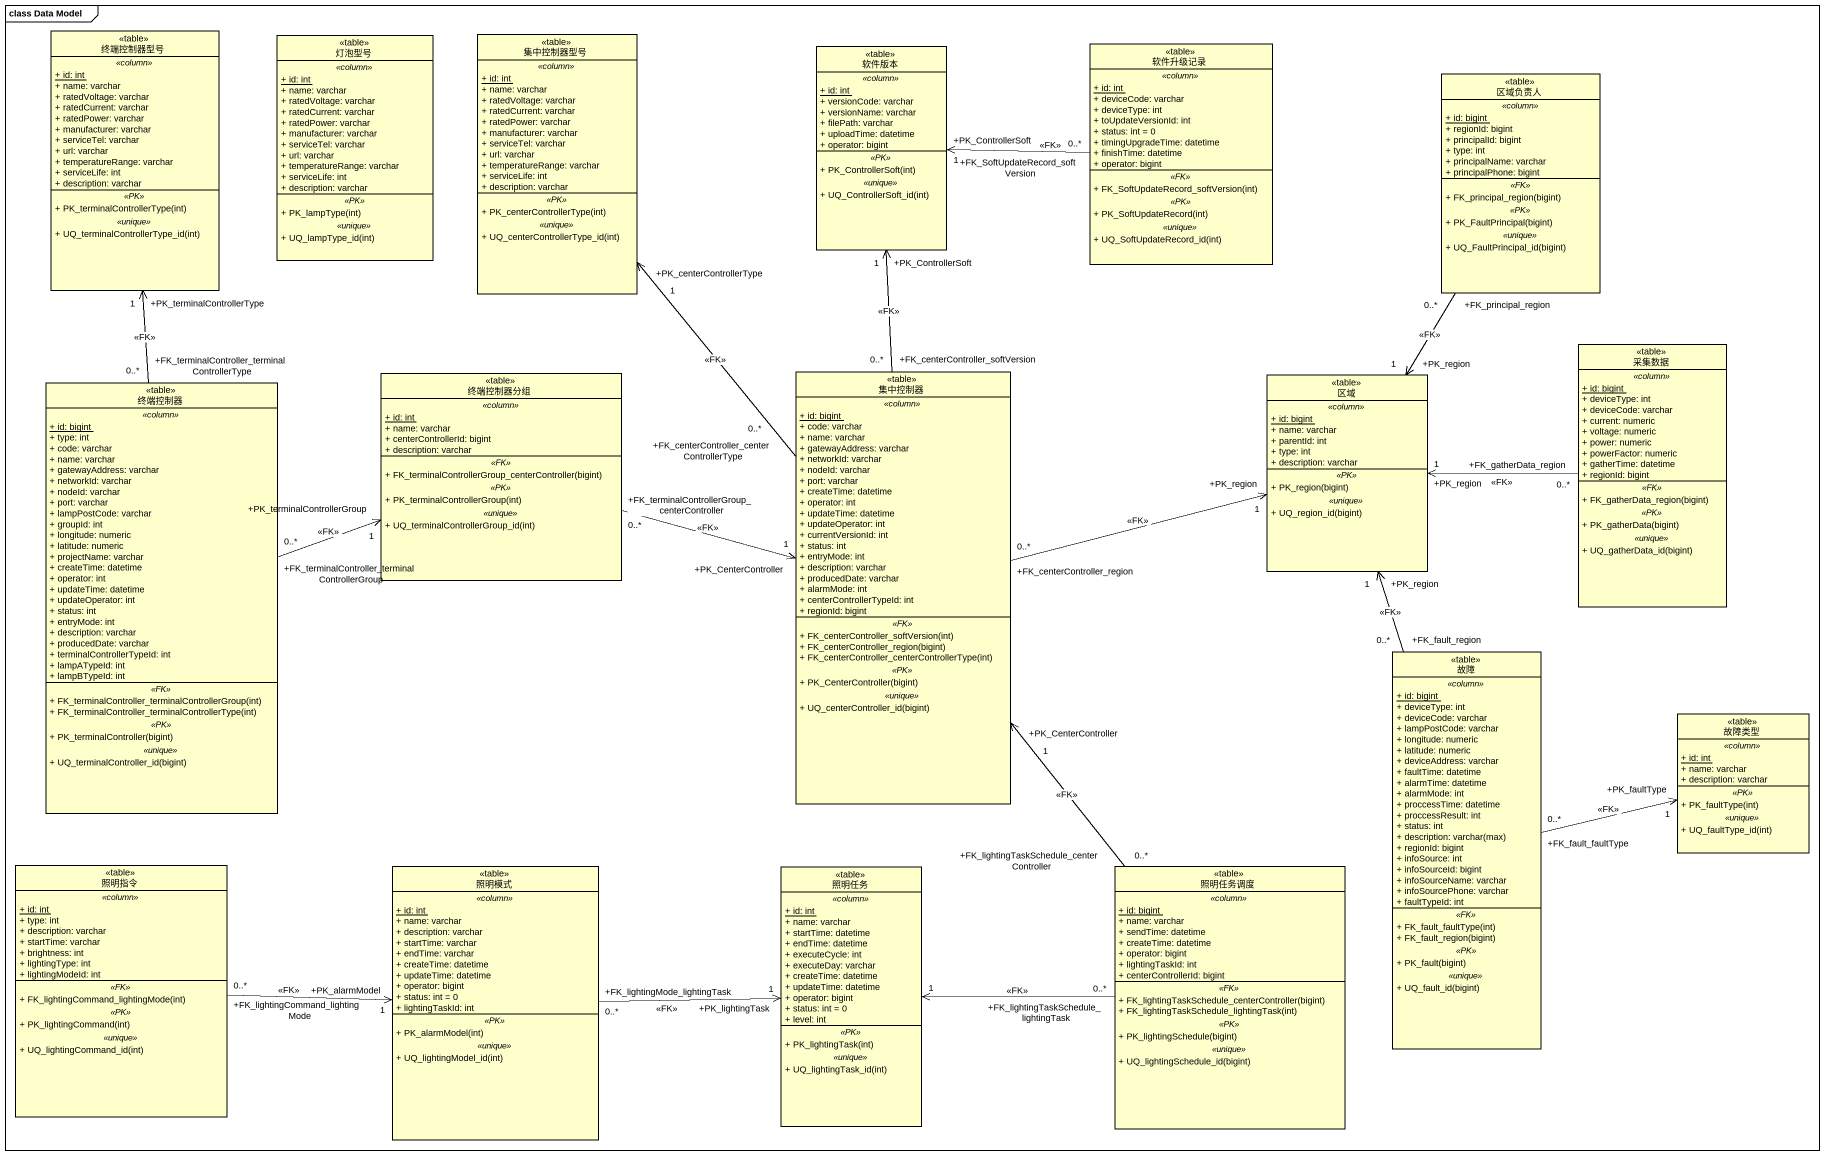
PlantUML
@startuml
mainframe class Data Model
hide circle
hide empty members
skinparam classAttributeIconSize 0
class 终端控制器型号 <<table>> {
  .. <<column>> ..
  {static} + id: int
  + name: varchar
  + ratedVoltage: varchar
  + ratedCurrent: varchar
  + ratedPower: varchar
  + manufacturer: varchar
  + serviceTel: varchar
  + url: varchar
  + temperatureRange: varchar
  + serviceLife: int
  + description: varchar
  .. <<PK>> ..
  + PK_terminalControllerType(int)
  .. <<unique>> ..
  + UQ_terminalControllerType_id(int)
}
class 灯泡型号 <<table>> {
  .. <<column>> ..
  {static} + id: int
  + name: varchar
  + ratedVoltage: varchar
  + ratedCurrent: varchar
  + ratedPower: varchar
  + manufacturer: varchar
  + serviceTel: varchar
  + url: varchar
  + temperatureRange: varchar
  + serviceLife: int
  + description: varchar
  .. <<PK>> ..
  + PK_lampType(int)
  .. <<unique>> ..
  + UQ_lampType_id(int)
}
class 集中控制器型号 <<table>> {
  .. <<column>> ..
  {static} + id: int
  + name: varchar
  + ratedVoltage: varchar
  + ratedCurrent: varchar
  + ratedPower: varchar
  + manufacturer: varchar
  + serviceTel: varchar
  + url: varchar
  + temperatureRange: varchar
  + serviceLife: int
  + description: varchar
  .. <<PK>> ..
  + PK_centerControllerType(int)
  .. <<unique>> ..
  + UQ_centerControllerType_id(int)
}
class 软件版本 <<table>> {
  .. <<column>> ..
  {static} + id: int
  + versionCode: varchar
  + versionName: varchar
  + filePath: varchar
  + uploadTime: datetime
  + operator: bigint
  .. <<PK>> ..
  + PK_ControllerSoft(int)
  .. <<unique>> ..
  + UQ_ControllerSoft_id(int)
}
class 软件升级记录 <<table>> {
  .. <<column>> ..
  {static} + id: int
  + deviceCode: varchar
  + deviceType: int
  + toUpdateVersionId: int
  + status: int = 0
  + timingUpgradeTime: datetime
  + finishTime: datetime
  + operator: bigint
  .. <<FK>> ..
  + FK_SoftUpdateRecord_softVersion(int)
  .. <<PK>> ..
  + PK_SoftUpdateRecord(int)
  .. <<unique>> ..
  + UQ_SoftUpdateRecord_id(int)
}
class 区域负责人 <<table>> {
  .. <<column>> ..
  {static} + id: bigint
  + regionId: bigint
  + principalId: bigint
  + type: int
  + principalName: varchar
  + principalPhone: bigint
  .. <<FK>> ..
  + FK_principal_region(bigint)
  .. <<PK>> ..
  + PK_FaultPrincipal(bigint)
  .. <<unique>> ..
  + UQ_FaultPrincipal_id(bigint)
}
class 采集数据 <<table>> {
  .. <<column>> ..
  {static} + id: bigint
  + deviceType: int
  + deviceCode: varchar
  + current: numeric
  + voltage: numeric
  + power: numeric
  + powerFactor: numeric
  + gatherTime: datetime
  + regionId: bigint
  .. <<FK>> ..
  + FK_gatherData_region(bigint)
  .. <<PK>> ..
  + PK_gatherData(bigint)
  .. <<unique>> ..
  + UQ_gatherData_id(bigint)
}
class 终端控制器 <<table>> {
  .. <<column>> ..
  {static} + id: bigint
  + type: int
  + code: varchar
  + name: varchar
  + gatewayAddress: varchar
  + networkId: varchar
  + nodeId: varchar
  + port: varchar
  + lampPostCode: varchar
  + groupId: int
  + longitude: numeric
  + latitude: numeric
  + projectName: varchar
  + createTime: datetime
  + operator: int
  + updateTime: datetime
  + updateOperator: int
  + status: int
  + entryMode: int
  + description: varchar
  + producedDate: varchar
  + terminalControllerTypeId: int
  + lampATypeId: int
  + lampBTypeId: int
  .. <<FK>> ..
  + FK_terminalController_terminalControllerGroup(int)
  + FK_terminalController_terminalControllerType(int)
  .. <<PK>> ..
  + PK_terminalController(bigint)
  .. <<unique>> ..
  + UQ_terminalController_id(bigint)
}
class 终端控制器分组 <<table>> {
  .. <<column>> ..
  {static} + id: int
  + name: varchar
  + centerControllerId: bigint
  + description: varchar
  .. <<FK>> ..
  + FK_terminalControllerGroup_centerController(bigint)
  .. <<PK>> ..
  + PK_terminalControllerGroup(int)
  .. <<unique>> ..
  + UQ_terminalControllerGroup_id(int)
}
class 集中控制器 <<table>> {
  .. <<column>> ..
  {static} + id: bigint
  + code: varchar
  + name: varchar
  + gatewayAddress: varchar
  + networkId: varchar
  + nodeId: varchar
  + port: varchar
  + createTime: datetime
  + operator: int
  + updateTime: datetime
  + updateOperator: int
  + currentVersionId: int
  + status: int
  + entryMode: int
  + description: varchar
  + producedDate: varchar
  + alarmMode: int
  + centerControllerTypeId: int
  + regionId: bigint
  .. <<FK>> ..
  + FK_centerController_softVersion(int)
  + FK_centerController_region(bigint)
  + FK_centerController_centerControllerType(int)
  .. <<PK>> ..
  + PK_CenterController(bigint)
  .. <<unique>> ..
  + UQ_centerController_id(bigint)
}
class 区域 <<table>> {
  .. <<column>> ..
  {static} + id: bigint
  + name: varchar
  + parentId: int
  + type: int
  + description: varchar
  .. <<PK>> ..
  + PK_region(bigint)
  .. <<unique>> ..
  + UQ_region_id(bigint)
}
class 故障 <<table>> {
  .. <<column>> ..
  {static} + id: bigint
  + deviceType: int
  + deviceCode: varchar
  + lampPostCode: varchar
  + longitude: numeric
  + latitude: numeric
  + deviceAddress: varchar
  + faultTime: datetime
  + alarmTime: datetime
  + alarmMode: int
  + proccessTime: datetime
  + proccessResult: int
  + status: int
  {field} + description: varchar(max)
  + regionId: bigint
  + infoSource: int
  + infoSourceId: bigint
  + infoSourceName: varchar
  + infoSourcePhone: varchar
  + faultTypeId: int
  .. <<FK>> ..
  + FK_fault_faultType(int)
  + FK_fault_region(bigint)
  .. <<PK>> ..
  + PK_fault(bigint)
  .. <<unique>> ..
  + UQ_fault_id(bigint)
}
class 故障类型 <<table>> {
  .. <<column>> ..
  {static} + id: int
  + name: varchar
  + description: varchar
  .. <<PK>> ..
  + PK_faultType(int)
  .. <<unique>> ..
  + UQ_faultType_id(int)
}
class 照明指令 <<table>> {
  .. <<column>> ..
  {static} + id: int
  + type: int
  + description: varchar
  + startTime: varchar
  + brightness: int
  + lightingType: int
  + lightingModeId: int
  .. <<FK>> ..
  + FK_lightingCommand_lightingMode(int)
  .. <<PK>> ..
  + PK_lightingCommand(int)
  .. <<unique>> ..
  + UQ_lightingCommand_id(int)
}
class 照明模式 <<table>> {
  .. <<column>> ..
  {static} + id: int
  + name: varchar
  + description: varchar
  + startTime: varchar
  + endTime: varchar
  + createTime: datetime
  + updateTime: datetime
  + operator: bigint
  + status: int = 0
  + lightingTaskId: int
  .. <<PK>> ..
  + PK_alarmModel(int)
  .. <<unique>> ..
  + UQ_lightingModel_id(int)
}
class 照明任务 <<table>> {
  .. <<column>> ..
  {static} + id: int
  + name: varchar
  + startTime: datetime
  + endTime: datetime
  + executeCycle: int
  + executeDay: varchar
  + createTime: datetime
  + updateTime: datetime
  + operator: bigint
  + status: int = 0
  + level: int
  .. <<PK>> ..
  + PK_lightingTask(int)
  .. <<unique>> ..
  + UQ_lightingTask_id(int)
}
class 照明任务调度 <<table>> {
  .. <<column>> ..
  {static} + id: bigint
  + name: varchar
  + sendTime: datetime
  + createTime: datetime
  + operator: bigint
  + lightingTaskId: int
  + centerControllerId: bigint
  .. <<FK>> ..
  + FK_lightingTaskSchedule_centerController(bigint)
  + FK_lightingTaskSchedule_lightingTask(int)
  .. <<PK>> ..
  + PK_lightingSchedule(bigint)
  .. <<unique>> ..
  + UQ_lightingSchedule_id(bigint)
}
软件升级记录 "+FK_SoftUpdateRecord_softVersion\n0..*" -left-> "+PK_ControllerSoft\n1" 软件版本 : <<FK>>
区域负责人 "+FK_principal_region\n0..*" --> "+PK_region\n1" 区域 : <<FK>>
采集数据 "+FK_gatherData_region\n0..*" -left-> "+PK_region\n1" 区域 : <<FK>>
终端控制器 "+FK_terminalController_terminalControllerType\n0..*" -up-> "+PK_terminalControllerType\n1" 终端控制器型号 : <<FK>>
终端控制器 "+FK_terminalController_terminalControllerGroup\n0..*" -right-> "+PK_terminalControllerGroup\n1" 终端控制器分组 : <<FK>>
终端控制器分组 "+FK_terminalControllerGroup_centerController\n0..*" -right-> "+PK_CenterController\n1" 集中控制器 : <<FK>>
集中控制器 "+FK_centerController_centerControllerType\n0..*" -up-> "+PK_centerControllerType\n1" 集中控制器型号 : <<FK>>
集中控制器 "+FK_centerController_softVersion\n0..*" -up-> "+PK_ControllerSoft\n1" 软件版本 : <<FK>>
集中控制器 "+FK_centerController_region\n0..*" -right-> "+PK_region\n1" 区域 : <<FK>>
故障 "+FK_fault_region\n0..*" -up-> "+PK_region\n1" 区域 : <<FK>>
故障 "+FK_fault_faultType\n0..*" -right-> "+PK_faultType\n1" 故障类型 : <<FK>>
照明指令 "+FK_lightingCommand_lightingMode\n0..*" -right-> "+PK_alarmModel\n1" 照明模式 : <<FK>>
照明模式 "+FK_lightingMode_lightingTask\n0..*" -right-> "+PK_lightingTask\n1" 照明任务 : <<FK>>
照明任务调度 "+FK_lightingTaskSchedule_centerController\n0..*" -up-> "+PK_CenterController\n1" 集中控制器 : <<FK>>
照明任务调度 "+FK_lightingTaskSchedule_lightingTask\n0..*" -left-> "1" 照明任务 : <<FK>>
@enduml
